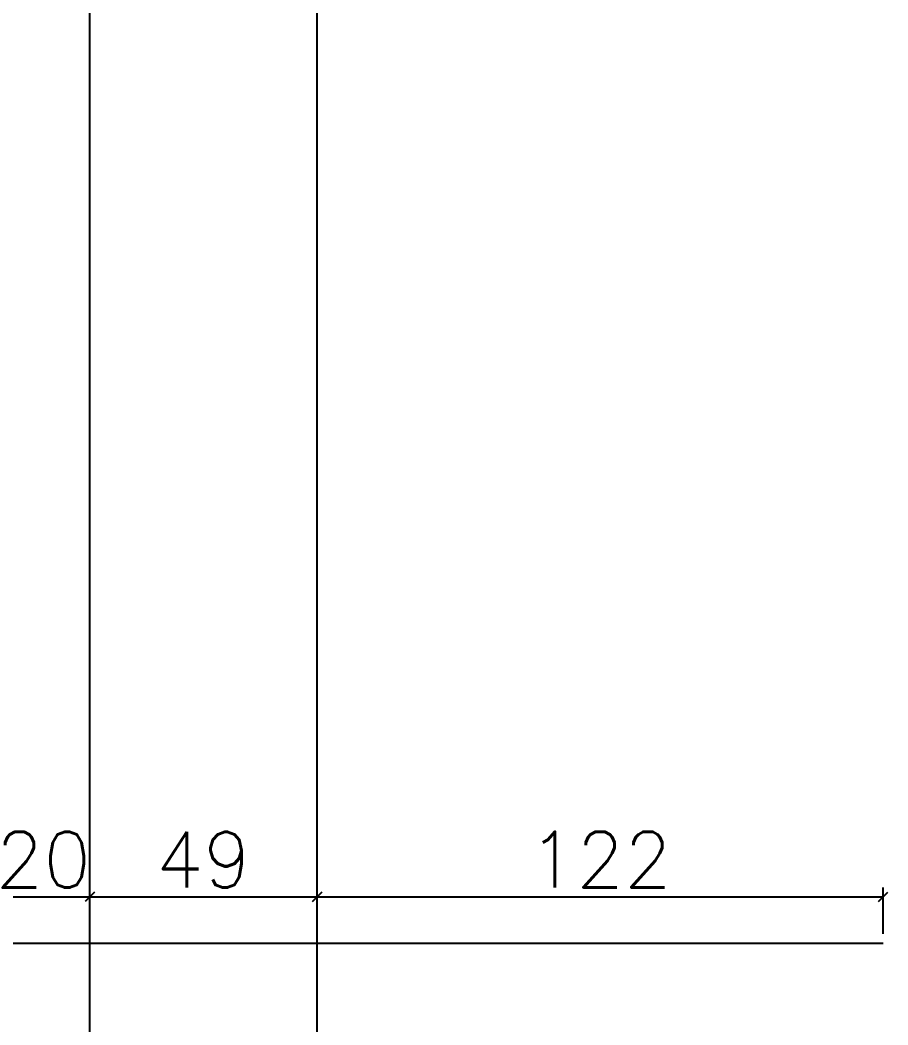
# Model space of a CAD drawing. Extents: x -40810 to 33675, y -2018 to 21213.
# Drawn here: x 13654.9 to 13841.9, y 15130.9 to 15347.5 of the extents above; entities that cross this region are included whole.
import ezdxf

# ---------------------------------------------------------------- set-up
doc = ezdxf.new("R2010")
doc.units = 0
doc.layers.get('0').update_dxf_attribs({"color": 1, "lineweight": 9})
doc.layers.add('P-NOTAS', color=7, linetype='Continuous')
doc.layers.add('Painéis', color=255, linetype='Continuous')
doc.styles.add('Romans', font='romans.shx', dxfattribs={"height": 12})
doc.dimstyles.new('cotas', dxfattribs={"dimtxt": 9, "dimasz": 2, "dimexe": 2, "dimexo": 2, "dimgap": 2, "dimtad": 1, "dimdec": 1, "dimzin": 12, "dimdsep": 46, "dimtxsty": 'Romans', "dimblk": 'OBLIQUE', "dimcen": 9, "dimclrd": 4, "dimclre": 4, "dimclrt": 240, "dimaunit": 1, "dimadec": 8, "dimazin": 3, "dimtfac": 1, "dimtdec": 1, "dimtix": 1, "dimtmove": 0, "dimatfit": 2, "dimldrblk": 'OBLIQUE', "dimfxl": 1, "dimtolj": 1, "dimtzin": 0, "dimlwd": -1, "dimlwe": -1, "dimarcsym": 0})

# ---------------------------------------------------------------- blocks, each defined once
blk = doc.blocks.new('_Oblique')
at = {"color": 0, "linetype": 'ByBlock', "lineweight": -2}
blk.add_line((-0.5, -0.5), (0.5, 0.5), dxfattribs=at)
blk = doc.blocks.new('*D3758')
at = {"layer": 'Defpoints', "color": 0, "linetype": 'Continuous', "ltscale": 30, "transparency": 16777216}
for p in [(13718.91, 15158.53), (13669.91, 15148.53), (13718.91, 15148.53)]:
    blk.add_point(p, dxfattribs=at)
at = {"layer": 'P-NOTAS', "color": 4, "linetype": 'Continuous', "ltscale": 30, "transparency": 16777216}
for p, q in [((13669.91, 15150.53), (13669.91, 15160.53)), ((13718.91, 15150.53), (13718.91, 15160.53)), ((13669.91, 15158.53), (13718.91, 15158.53))]:
    blk.add_line(p, q, dxfattribs=at)
at = {"layer": 'P-NOTAS', "color": 4, "linetype": 'Continuous', "ltscale": 30, "transparency": 16777216, "xscale": 2, "yscale": 2, "zscale": 2, "rotation": 180}
blk.add_blockref('_Oblique', (13669.91, 15158.53), dxfattribs=at)
at = {"layer": 'P-NOTAS', "color": 4, "linetype": 'Continuous', "ltscale": 30, "transparency": 16777216, "xscale": 2, "yscale": 2, "zscale": 2}
blk.add_blockref('_Oblique', (13718.91, 15158.53), dxfattribs=at)
at = {"layer": 'P-NOTAS', "color": 240, "linetype": 'Continuous', "ltscale": 30, "transparency": 16777216, "insert": (13694.41, 15166.53), "char_height": 12, "attachment_point": 5, "style": 'Romans'}
blk.add_mtext('\\A1;49', dxfattribs=at)
blk = doc.blocks.new('*D3759')
at = {"layer": 'Defpoints', "color": 0, "linetype": 'Continuous', "ltscale": 30, "transparency": 16777216}
for p in [(13840.91, 15158.53), (13718.91, 15148.53), (13840.91, 15148.53)]:
    blk.add_point(p, dxfattribs=at)
at = {"layer": 'P-NOTAS', "color": 4, "linetype": 'Continuous', "ltscale": 30, "transparency": 16777216}
for p, q in [((13718.91, 15150.53), (13718.91, 15160.53)), ((13840.91, 15150.53), (13840.91, 15160.53)), ((13718.91, 15158.53), (13840.91, 15158.53))]:
    blk.add_line(p, q, dxfattribs=at)
at = {"layer": 'P-NOTAS', "color": 4, "linetype": 'Continuous', "ltscale": 30, "transparency": 16777216, "xscale": 2, "yscale": 2, "zscale": 2, "rotation": 180}
blk.add_blockref('_Oblique', (13718.91, 15158.53), dxfattribs=at)
at = {"layer": 'P-NOTAS', "color": 4, "linetype": 'Continuous', "ltscale": 30, "transparency": 16777216, "xscale": 2, "yscale": 2, "zscale": 2}
blk.add_blockref('_Oblique', (13840.91, 15158.53), dxfattribs=at)
at = {"layer": 'P-NOTAS', "color": 240, "linetype": 'Continuous', "ltscale": 30, "transparency": 16777216, "insert": (13779.91, 15166.53), "char_height": 12, "attachment_point": 5, "style": 'Romans'}
blk.add_mtext('\\A1;122', dxfattribs=at)
blk = doc.blocks.new('*D3782')
at = {"layer": 'Defpoints', "color": 0, "linetype": 'Continuous', "ltscale": 30, "transparency": 16777216}
for p in [(13669.91, 15158.5), (13649.91, 15148.5), (13669.91, 15148.5)]:
    blk.add_point(p, dxfattribs=at)
at = {"layer": 'P-NOTAS', "color": 4, "linetype": 'Continuous', "ltscale": 30, "transparency": 16777216}
for p, q in [((13649.91, 15150.5), (13649.91, 15160.5)), ((13669.91, 15150.5), (13669.91, 15160.5)), ((13649.91, 15158.5), (13647.91, 15158.5)), ((13649.91, 15158.5), (13669.91, 15158.5)), ((13669.91, 15158.5), (13671.91, 15158.5))]:
    blk.add_line(p, q, dxfattribs=at)
at = {"layer": 'P-NOTAS', "color": 4, "linetype": 'Continuous', "ltscale": 30, "transparency": 16777216, "xscale": 2, "yscale": 2, "zscale": 2}
blk.add_blockref('_Oblique', (13649.91, 15158.5), dxfattribs=at)
at = {"layer": 'P-NOTAS', "color": 4, "linetype": 'Continuous', "ltscale": 30, "transparency": 16777216, "xscale": 2, "yscale": 2, "zscale": 2, "rotation": 180}
blk.add_blockref('_Oblique', (13669.91, 15158.5), dxfattribs=at)
at = {"layer": 'P-NOTAS', "color": 240, "linetype": 'Continuous', "ltscale": 30, "transparency": 16777216, "insert": (13659.91, 15166.5), "char_height": 12, "attachment_point": 5, "style": 'Romans'}
blk.add_mtext('\\A1;20', dxfattribs=at)
blk = doc.blocks.new('*D3783')
at = {"layer": 'Defpoints', "color": 0, "linetype": 'Continuous', "ltscale": 30, "transparency": 16777216}
for p in [(13718.91, 15158.5), (13669.91, 15148.5), (13718.91, 15148.5)]:
    blk.add_point(p, dxfattribs=at)
at = {"layer": 'P-NOTAS', "color": 4, "linetype": 'Continuous', "ltscale": 30, "transparency": 16777216}
for p, q in [((13669.91, 15150.5), (13669.91, 15160.5)), ((13718.91, 15150.5), (13718.91, 15160.5)), ((13669.91, 15158.5), (13718.91, 15158.5))]:
    blk.add_line(p, q, dxfattribs=at)
at = {"layer": 'P-NOTAS', "color": 4, "linetype": 'Continuous', "ltscale": 30, "transparency": 16777216, "xscale": 2, "yscale": 2, "zscale": 2, "rotation": 180}
blk.add_blockref('_Oblique', (13669.91, 15158.5), dxfattribs=at)
at = {"layer": 'P-NOTAS', "color": 4, "linetype": 'Continuous', "ltscale": 30, "transparency": 16777216, "xscale": 2, "yscale": 2, "zscale": 2}
blk.add_blockref('_Oblique', (13718.91, 15158.5), dxfattribs=at)
at = {"layer": 'P-NOTAS', "color": 240, "linetype": 'Continuous', "ltscale": 30, "transparency": 16777216, "insert": (13694.41, 15166.5), "char_height": 12, "attachment_point": 5, "style": 'Romans'}
blk.add_mtext('\\A1;49', dxfattribs=at)
blk = doc.blocks.new('*D6296')
at = {"layer": 'Defpoints', "color": 0, "ltscale": 30, "transparency": 16777216}
for p in [(13718.91, 15158.53), (13669.91, 15148.53), (13718.91, 15148.53)]:
    blk.add_point(p, dxfattribs=at)
at = {"layer": 'P-NOTAS', "color": 4, "ltscale": 30, "transparency": 16777216}
for p, q in [((13669.91, 15150.53), (13669.91, 15160.53)), ((13718.91, 15150.53), (13718.91, 15160.53)), ((13669.91, 15158.53), (13718.91, 15158.53))]:
    blk.add_line(p, q, dxfattribs=at)
at = {"layer": 'P-NOTAS', "color": 4, "ltscale": 30, "transparency": 16777216, "xscale": 2, "yscale": 2, "zscale": 2, "rotation": 180}
blk.add_blockref('_Oblique', (13669.91, 15158.53), dxfattribs=at)
at = {"layer": 'P-NOTAS', "color": 4, "ltscale": 30, "transparency": 16777216, "xscale": 2, "yscale": 2, "zscale": 2}
blk.add_blockref('_Oblique', (13718.91, 15158.53), dxfattribs=at)
at = {"layer": 'P-NOTAS', "color": 240, "ltscale": 30, "transparency": 16777216, "insert": (13694.41, 15166.53), "char_height": 12, "attachment_point": 5, "style": 'Romans'}
blk.add_mtext('\\A1;49', dxfattribs=at)
blk = doc.blocks.new('*D6297')
at = {"layer": 'Defpoints', "color": 0, "ltscale": 30, "transparency": 16777216}
for p in [(13840.91, 15158.53), (13718.91, 15148.53), (13840.91, 15148.53)]:
    blk.add_point(p, dxfattribs=at)
at = {"layer": 'P-NOTAS', "color": 4, "ltscale": 30, "transparency": 16777216}
for p, q in [((13718.91, 15150.53), (13718.91, 15160.53)), ((13840.91, 15150.53), (13840.91, 15160.53)), ((13718.91, 15158.53), (13840.91, 15158.53))]:
    blk.add_line(p, q, dxfattribs=at)
at = {"layer": 'P-NOTAS', "color": 4, "ltscale": 30, "transparency": 16777216, "xscale": 2, "yscale": 2, "zscale": 2, "rotation": 180}
blk.add_blockref('_Oblique', (13718.91, 15158.53), dxfattribs=at)
at = {"layer": 'P-NOTAS', "color": 4, "ltscale": 30, "transparency": 16777216, "xscale": 2, "yscale": 2, "zscale": 2}
blk.add_blockref('_Oblique', (13840.91, 15158.53), dxfattribs=at)
at = {"layer": 'P-NOTAS', "color": 240, "ltscale": 30, "transparency": 16777216, "insert": (13779.91, 15166.53), "char_height": 12, "attachment_point": 5, "style": 'Romans'}
blk.add_mtext('\\A1;122', dxfattribs=at)
blk = doc.blocks.new('*D6320')
at = {"layer": 'Defpoints', "color": 0, "ltscale": 30, "transparency": 16777216}
for p in [(13669.91, 15158.5), (13649.91, 15148.5), (13669.91, 15148.5)]:
    blk.add_point(p, dxfattribs=at)
at = {"layer": 'P-NOTAS', "color": 4, "ltscale": 30, "transparency": 16777216}
for p, q in [((13649.91, 15150.5), (13649.91, 15160.5)), ((13669.91, 15150.5), (13669.91, 15160.5)), ((13649.91, 15158.5), (13647.91, 15158.5)), ((13649.91, 15158.5), (13669.91, 15158.5)), ((13669.91, 15158.5), (13671.91, 15158.5))]:
    blk.add_line(p, q, dxfattribs=at)
at = {"layer": 'P-NOTAS', "color": 4, "ltscale": 30, "transparency": 16777216, "xscale": 2, "yscale": 2, "zscale": 2}
blk.add_blockref('_Oblique', (13649.91, 15158.5), dxfattribs=at)
at = {"layer": 'P-NOTAS', "color": 4, "ltscale": 30, "transparency": 16777216, "xscale": 2, "yscale": 2, "zscale": 2, "rotation": 180}
blk.add_blockref('_Oblique', (13669.91, 15158.5), dxfattribs=at)
at = {"layer": 'P-NOTAS', "color": 240, "ltscale": 30, "transparency": 16777216, "insert": (13659.91, 15166.5), "char_height": 12, "attachment_point": 5, "style": 'Romans'}
blk.add_mtext('\\A1;20', dxfattribs=at)
blk = doc.blocks.new('*D6321')
at = {"layer": 'Defpoints', "color": 0, "ltscale": 30, "transparency": 16777216}
for p in [(13718.91, 15158.5), (13669.91, 15148.5), (13718.91, 15148.5)]:
    blk.add_point(p, dxfattribs=at)
at = {"layer": 'P-NOTAS', "color": 4, "ltscale": 30, "transparency": 16777216}
for p, q in [((13669.91, 15150.5), (13669.91, 15160.5)), ((13718.91, 15150.5), (13718.91, 15160.5)), ((13669.91, 15158.5), (13718.91, 15158.5))]:
    blk.add_line(p, q, dxfattribs=at)
at = {"layer": 'P-NOTAS', "color": 4, "ltscale": 30, "transparency": 16777216, "xscale": 2, "yscale": 2, "zscale": 2, "rotation": 180}
blk.add_blockref('_Oblique', (13669.91, 15158.5), dxfattribs=at)
at = {"layer": 'P-NOTAS', "color": 4, "ltscale": 30, "transparency": 16777216, "xscale": 2, "yscale": 2, "zscale": 2}
blk.add_blockref('_Oblique', (13718.91, 15158.5), dxfattribs=at)
at = {"layer": 'P-NOTAS', "color": 240, "ltscale": 30, "transparency": 16777216, "insert": (13694.41, 15166.5), "char_height": 12, "attachment_point": 5, "style": 'Romans'}
blk.add_mtext('\\A1;49', dxfattribs=at)
blk = doc.blocks.new('*D6480')
at = {"layer": 'Defpoints', "color": 0, "ltscale": 30, "transparency": 16777216}
for p in [(13718.91, 15158.53), (13669.91, 15148.53), (13718.91, 15148.53)]:
    blk.add_point(p, dxfattribs=at)
at = {"layer": 'P-NOTAS', "color": 4, "ltscale": 30, "transparency": 16777216}
for p, q in [((13669.91, 15150.53), (13669.91, 15160.53)), ((13718.91, 15150.53), (13718.91, 15160.53)), ((13669.91, 15158.53), (13718.91, 15158.53))]:
    blk.add_line(p, q, dxfattribs=at)
at = {"layer": 'P-NOTAS', "color": 4, "ltscale": 30, "transparency": 16777216, "xscale": 2, "yscale": 2, "zscale": 2, "rotation": 180}
blk.add_blockref('_Oblique', (13669.91, 15158.53), dxfattribs=at)
at = {"layer": 'P-NOTAS', "color": 4, "ltscale": 30, "transparency": 16777216, "xscale": 2, "yscale": 2, "zscale": 2}
blk.add_blockref('_Oblique', (13718.91, 15158.53), dxfattribs=at)
at = {"layer": 'P-NOTAS', "color": 240, "ltscale": 30, "transparency": 16777216, "insert": (13694.41, 15166.53), "char_height": 12, "attachment_point": 5, "style": 'Romans'}
blk.add_mtext('\\A1;49', dxfattribs=at)
blk = doc.blocks.new('*D6481')
at = {"layer": 'Defpoints', "color": 0, "ltscale": 30, "transparency": 16777216}
for p in [(13840.91, 15158.53), (13718.91, 15148.53), (13840.91, 15148.53)]:
    blk.add_point(p, dxfattribs=at)
at = {"layer": 'P-NOTAS', "color": 4, "ltscale": 30, "transparency": 16777216}
for p, q in [((13718.91, 15150.53), (13718.91, 15160.53)), ((13840.91, 15150.53), (13840.91, 15160.53)), ((13718.91, 15158.53), (13840.91, 15158.53))]:
    blk.add_line(p, q, dxfattribs=at)
at = {"layer": 'P-NOTAS', "color": 4, "ltscale": 30, "transparency": 16777216, "xscale": 2, "yscale": 2, "zscale": 2, "rotation": 180}
blk.add_blockref('_Oblique', (13718.91, 15158.53), dxfattribs=at)
at = {"layer": 'P-NOTAS', "color": 4, "ltscale": 30, "transparency": 16777216, "xscale": 2, "yscale": 2, "zscale": 2}
blk.add_blockref('_Oblique', (13840.91, 15158.53), dxfattribs=at)
at = {"layer": 'P-NOTAS', "color": 240, "ltscale": 30, "transparency": 16777216, "insert": (13779.91, 15166.53), "char_height": 12, "attachment_point": 5, "style": 'Romans'}
blk.add_mtext('\\A1;122', dxfattribs=at)
blk = doc.blocks.new('*D6504')
at = {"layer": 'Defpoints', "color": 0, "ltscale": 30, "transparency": 16777216}
for p in [(13669.91, 15158.5), (13649.91, 15148.5), (13669.91, 15148.5)]:
    blk.add_point(p, dxfattribs=at)
at = {"layer": 'P-NOTAS', "color": 4, "ltscale": 30, "transparency": 16777216}
for p, q in [((13649.91, 15150.5), (13649.91, 15160.5)), ((13669.91, 15150.5), (13669.91, 15160.5)), ((13649.91, 15158.5), (13647.91, 15158.5)), ((13649.91, 15158.5), (13669.91, 15158.5)), ((13669.91, 15158.5), (13671.91, 15158.5))]:
    blk.add_line(p, q, dxfattribs=at)
at = {"layer": 'P-NOTAS', "color": 4, "ltscale": 30, "transparency": 16777216, "xscale": 2, "yscale": 2, "zscale": 2}
blk.add_blockref('_Oblique', (13649.91, 15158.5), dxfattribs=at)
at = {"layer": 'P-NOTAS', "color": 4, "ltscale": 30, "transparency": 16777216, "xscale": 2, "yscale": 2, "zscale": 2, "rotation": 180}
blk.add_blockref('_Oblique', (13669.91, 15158.5), dxfattribs=at)
at = {"layer": 'P-NOTAS', "color": 240, "ltscale": 30, "transparency": 16777216, "insert": (13659.91, 15166.5), "char_height": 12, "attachment_point": 5, "style": 'Romans'}
blk.add_mtext('\\A1;20', dxfattribs=at)
blk = doc.blocks.new('*D6505')
at = {"layer": 'Defpoints', "color": 0, "ltscale": 30, "transparency": 16777216}
for p in [(13718.91, 15158.5), (13669.91, 15148.5), (13718.91, 15148.5)]:
    blk.add_point(p, dxfattribs=at)
at = {"layer": 'P-NOTAS', "color": 4, "ltscale": 30, "transparency": 16777216}
for p, q in [((13669.91, 15150.5), (13669.91, 15160.5)), ((13718.91, 15150.5), (13718.91, 15160.5)), ((13669.91, 15158.5), (13718.91, 15158.5))]:
    blk.add_line(p, q, dxfattribs=at)
at = {"layer": 'P-NOTAS', "color": 4, "ltscale": 30, "transparency": 16777216, "xscale": 2, "yscale": 2, "zscale": 2, "rotation": 180}
blk.add_blockref('_Oblique', (13669.91, 15158.5), dxfattribs=at)
at = {"layer": 'P-NOTAS', "color": 4, "ltscale": 30, "transparency": 16777216, "xscale": 2, "yscale": 2, "zscale": 2}
blk.add_blockref('_Oblique', (13718.91, 15158.5), dxfattribs=at)
at = {"layer": 'P-NOTAS', "color": 240, "ltscale": 30, "transparency": 16777216, "insert": (13694.41, 15166.5), "char_height": 12, "attachment_point": 5, "style": 'Romans'}
blk.add_mtext('\\A1;49', dxfattribs=at)

msp = doc.modelspace()

# ---------------------------------------------------------------- linework, layer by layer
at = {"layer": 'Painéis', "linetype": 'Continuous', "ltscale": 30}
for points in [[(13669.913, 14474.529), (13669.913, 15880.529)], [(13718.913, 14474.529), (13718.913, 15880.529)], [(13183.913, 15148.529), (13840.913, 15148.529)]]:
    msp.add_lwpolyline(points, dxfattribs=at)
at = {"layer": 'Painéis', "ltscale": 30}
for points in [[(13669.913, 14474.529), (13669.913, 15880.529)], [(13669.913, 14474.529), (13669.913, 15880.529)], [(13718.913, 14474.529), (13718.913, 15880.529)], [(13718.913, 14474.529), (13718.913, 15880.529)], [(13183.913, 15148.529), (13840.913, 15148.529)], [(13183.913, 15148.529), (13840.913, 15148.529)]]:
    msp.add_lwpolyline(points, dxfattribs=at)

# ---------------------------------------------------------------- dimensions: what is measured, and where the dimension line sits
at = {"layer": 'P-NOTAS', "linetype": 'Continuous', "ltscale": 30}
for base, p1, p2, picture, middle in [((13669.913, 15158.503), (13649.913, 15148.503), (13669.913, 15148.503), '*D3782', (13659.913, 15166.503)), ((13718.913, 15158.529), (13669.913, 15148.529), (13718.913, 15148.529), '*D3758', (13694.413, 15166.529)), ((13718.913, 15158.503), (13669.913, 15148.503), (13718.913, 15148.503), '*D3783', (13694.413, 15166.503)), ((13840.913, 15158.529), (13718.913, 15148.529), (13840.913, 15148.529), '*D3759', (13779.913, 15166.529))]:
    dim = msp.add_linear_dim(base=base, p1=p1, p2=p2, dimstyle='cotas', dxfattribs=at)
    dim.commit()
    dim.dimension.update_dxf_attribs({"geometry": picture, "text_midpoint": middle})
at = {"layer": 'P-NOTAS', "ltscale": 30}
for base, p1, p2, picture, middle in [((13669.913, 15158.503), (13649.913, 15148.503), (13669.913, 15148.503), '*D6320', (13659.913, 15166.503)), ((13669.913, 15158.503), (13649.913, 15148.503), (13669.913, 15148.503), '*D6504', (13659.913, 15166.503)), ((13718.913, 15158.529), (13669.913, 15148.529), (13718.913, 15148.529), '*D6296', (13694.413, 15166.529)), ((13718.913, 15158.529), (13669.913, 15148.529), (13718.913, 15148.529), '*D6480', (13694.413, 15166.529)), ((13718.913, 15158.503), (13669.913, 15148.503), (13718.913, 15148.503), '*D6321', (13694.413, 15166.503)), ((13718.913, 15158.503), (13669.913, 15148.503), (13718.913, 15148.503), '*D6505', (13694.413, 15166.503)), ((13840.913, 15158.529), (13718.913, 15148.529), (13840.913, 15148.529), '*D6297', (13779.913, 15166.529)), ((13840.913, 15158.529), (13718.913, 15148.529), (13840.913, 15148.529), '*D6481', (13779.913, 15166.529))]:
    dim = msp.add_linear_dim(base=base, p1=p1, p2=p2, dimstyle='cotas', dxfattribs=at)
    dim.commit()
    dim.dimension.update_dxf_attribs({"geometry": picture, "text_midpoint": middle})

doc.saveas('drawing.dxf')
